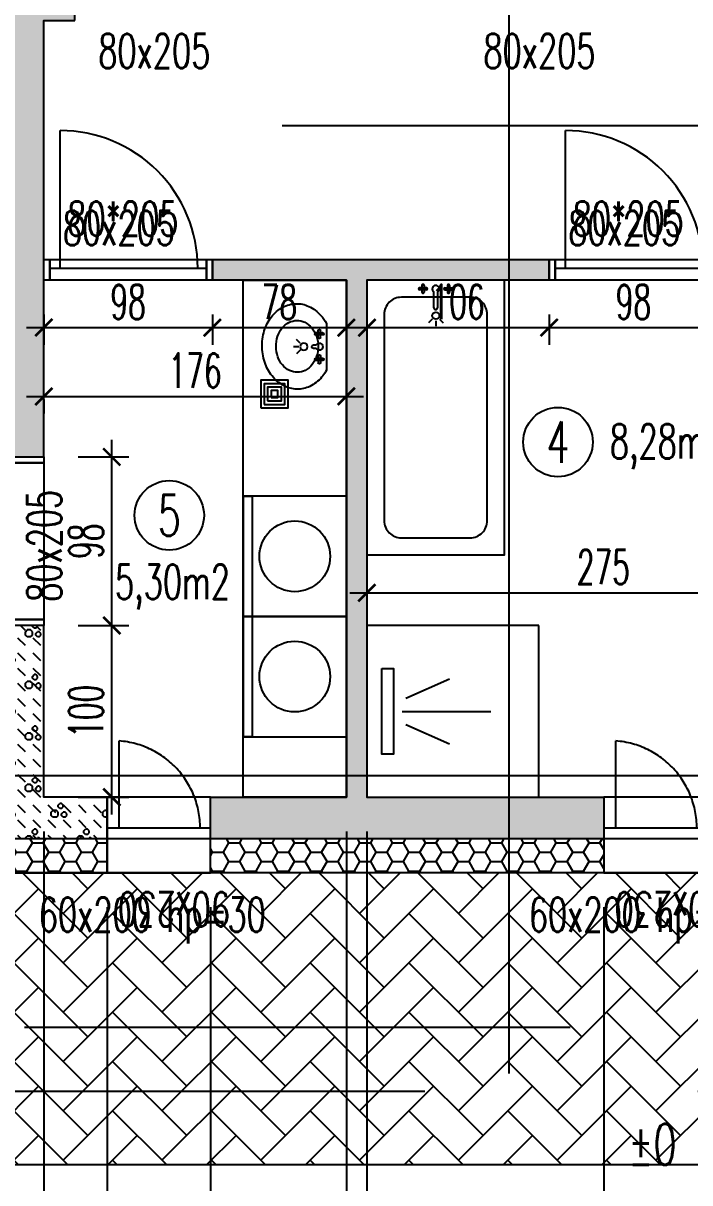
# Model space of a CAD drawing. Header units: millimetres. Extents: x -24587 to 37983, y -70862 to 338.
# Drawn here: x 9920 to 10308, y -61008 to -60333 of the extents above; entities that cross this region are included whole.
import ezdxf
from ezdxf.enums import TextEntityAlignment as Align

# ---------------------------------------------------------------- set-up
doc = ezdxf.new("R2010")
doc.units = ezdxf.units.MM
doc.header["$LTSCALE"] = 50
doc.linetypes.add('DASHED2', pattern=[9.525, 6.35, -3.175])
doc.layers.get('Defpoints').update_dxf_attribs({"color": 251})
for name, color, linetype in [('6', 6, 'Continuous'), ('A-DRZWI_OKNA', 13, 'Continuous'), ('A-SCHODY', 140, 'Continuous'), ('A-URZADZENIA', 93, 'Continuous'), ('K-HATCH', 8, 'Continuous'), ('K-HATCH243', 243, 'Continuous'), ('K-POMOCNICZE', 9, 'DASHED2'), ('K-SCIANY', 2, 'Continuous'), ('K-TEXT 2.4mm', 71, 'Continuous'), ('K-TEXT 2mm', 254, 'Continuous'), ('K-WYMIARY', 1, 'Continuous')]:
    doc.layers.add(name, color=color, linetype=linetype)
doc.layers.add('__NIEDRUK__', color=54, linetype='Continuous', plot=False)
doc.styles.add('text 2.4mm', font='romans.shx', dxfattribs={"width": 0.65})
doc.styles.add('text 2mm', font='romans.shx', dxfattribs={"width": 0.65})
doc.styles.add('WYM1', font='romanszb.shx', dxfattribs={"width": 0.6})
doc.dimstyles.new('CM100', dxfattribs={"dimscale": 5, "dimtxt": 2, "dimasz": 1, "dimexe": 1, "dimexo": 2, "dimgap": 0.5, "dimtad": 1, "dimrnd": 0.5, "dimdsep": 46, "dimtxsty": 'WYM1', "dimblk": 'OBLIQUE', "dimcen": 0, "dimdle": 1, "dimclrd": 253, "dimclre": 251, "dimclrt": 30, "dimadec": 0, "dimazin": 0, "dimtfac": 1, "dimtix": 1, "dimtmove": 0, "dimatfit": 0, "dimfxl": 1, "dimtfillclr": 256, "dimtolj": 1, "dimarcsym": 0})
pattern_1 = [(90, (-4e-14, 1), (-30, 30), [1, -29]), (90, (-3, 1), (-30, 30), [1, -29]), (90, (-2, 6), (-30, 30), [1, -29]), (90, (-5, 6), (-30, 30), [1, -29]), (90, (-15, 16), (-30, 30), [1, -29]), (90, (-18, 16), (-30, 30), [1, -29]), (90, (-17, 21), (-30, 30), [1, -29]), (90, (-20, 21), (-30, 30), [1, -29]), (90, (-5, 1), (-30, 30), [2, -28]), (90, (-9, 1), (-30, 30), [2, -28]), (90, (-20, 16), (-30, 30), [2, -28]), (90, (-24, 16), (-30, 30), [2, -28]), (180, (-1, -4e-14), (-30, -30), [1, -29]), (180, (-1, 3), (-30, -30), [1, -29]), (180, (-3, 5), (-30, -30), [1, -29]), (180, (-3, 8), (-30, -30), [1, -29]), (180, (-16, 15), (-30, -30), [1, -29]), (180, (-16, 18), (-30, -30), [1, -29]), (180, (-18, 20), (-30, -30), [1, -29]), (180, (-18, 23), (-30, -30), [1, -29]), (180, (-6, -3e-13), (-30, -30), [2, -28]), (180, (-6, 4), (-30, -30), [2, -28]), (180, (-21, 15), (-30, -30), [2, -28]), (180, (-21, 19), (-30, -30), [2, -28]), (135, (-2, -8e-14), (-45, 15), [1.414214, -41.012193]), (135, (-8e-14, 2), (-45, 15), [1.414214, -41.012193]), (135, (-4, 5), (-45, 15), [1.414214, -41.012193]), (135, (-2, 7), (-45, 15), [1.414214, -41.012193]), (135, (-17, 15), (-45, 15), [1.414214, -41.012193]), (135, (-15, 17), (-45, 15), [1.414214, -41.012193]), (135, (-19, 20), (-45, 15), [1.414214, -41.012193]), (135, (-17, 22), (-45, 15), [1.414214, -41.012193]), (135, (-8, -3e-13), (-45, 15), [1.414214, -41.012193]), (135, (-5, 3), (-45, 15), [1.414214, -41.012193]), (135, (-23, 15), (-45, 15), [1.414214, -41.012193]), (135, (-20, 18), (-45, 15), [1.414214, -41.012193]), (45, (-1, -4e-14), (-3e-12, 60), [1.414214, -19.79899]), (45, (-3, 2), (-3e-12, 60), [1.414214, -19.79899]), (45, (-3, 5), (-3e-12, 60), [1.414214, -19.79899]), (45, (-5, 7), (-3e-12, 60), [1.414214, -19.79899]), (45, (-16, 15), (-3e-12, 60), [1.414214, -19.79899]), (45, (-18, 17), (-3e-12, 60), [1.414214, -19.79899]), (45, (-18, 20), (-3e-12, 60), [1.414214, -19.79899]), (45, (-20, 22), (-3e-12, 60), [1.414214, -19.79899]), (45, (-6, -3e-13), (-3e-12, 60), [1.414214, -19.79899]), (45, (-9, 3), (-3e-12, 60), [1.414214, -19.79899]), (45, (-21, 15), (-3e-12, 60), [1.414214, -19.79899]), (45, (-24, 18), (-3e-12, 60), [1.414214, -19.79899]), (135, (-5, 10), (-8.83883476, -4e-13), [6.25, -6.25])]
pattern_2 = [(0, (-7e-12, -52000), (9.525, 5.4992613), [6.35, -12.7]), (120, (-7e-12, -52000), (-9.525, 5.4992613), [6.35, -12.7]), (60, (-7e-12, -52000), (2e-08, 10.9985226), [-12.7, 6.35])]

# ---------------------------------------------------------------- blocks, each defined once
blk = doc.blocks.new('A$C5F21378C')
for points in [[(-12, 49.02), (0, 49.02), (0, 45.52), (-12, 45.52), (-12, 49.02)], [(-5, 45.52), (-5, 39.48)], [(-5, 39.48), (75, 39.48)], [(-5, 39.48), (-5, -40.52)], [(-12, -45.52), (0, -45.52), (0, -49.02), (-12, -49.02), (-12, -45.52)], [(-5, -40.52), (-5, -45.52)]]:
    blk.add_lwpolyline(points)
blk.add_lwpolyline([(-12, 45.52), (0, 45.52), (0, -45.52), (-12, -45.52)], close=True)
blk.add_arc((-5, 39.48), 80, 270, 0)
at = {"layer": '__NIEDRUK__', "style": 'WYM1', "width": 0.65}
blk.add_text('80*205', height=20, rotation=270, dxfattribs=at).set_placement((23.8, 3.04), align=Align.MIDDLE_CENTER)
blk = doc.blocks.new('A$C782A77E5')
for points in [[(-38.91, -6), (-38.91, 74)], [(-48.46, -25), (-48.46, -1), (-44.96, -1), (-44.96, -25), (-48.46, -25)], [(-44.96, -6), (-38.91, -6)], [(-38.91, -6), (41.09, -6)], [(41.09, -6), (46.09, -6)], [(46.09, -25), (46.09, -1), (49.59, -1), (49.59, -25), (46.09, -25)]]:
    blk.add_lwpolyline(points)
blk.add_lwpolyline([(-44.96, -25), (-44.96, -1), (46.09, -1), (46.09, -25)], close=True)
blk.add_arc((-38.91, -6), 80, 0, 90)
at = {"layer": '__NIEDRUK__', "style": 'WYM1', "width": 0.65}
blk.add_text('80*205', height=20, rotation=180, dxfattribs=at).set_placement((35.26, 28.32))
blk = doc.blocks.new('A$C1940da60')
blk.add_lwpolyline([(-23.11, 26), (-23.11, 76.8)])
for points in [[(-30, 44), (-30, 0), (30, 0), (30, 44)], [(-30, 26), (-30, 20), (30, 20), (30, 26)]]:
    blk.add_lwpolyline(points, close=True)
at = {"layer": 'K-POMOCNICZE', "color": 0}
blk.add_arc((-26.91, 26), 50.94, 0, 85.72877, dxfattribs=at)
at = {"layer": '__NIEDRUK__', "style": 'WYM1', "width": 0.65}
blk.add_text('90x230', height=20, rotation=180, dxfattribs=at).set_placement((41.39, -11.22))
blk = doc.blocks.new('A$C4A951D93')
for points in [[(0, 11.79), (0, 63.36)], [(0, 11.79), (0, 63.36)], [(-7.63, 13.92), (-18.91, 39.25)], [(-7.63, 13.92), (-18.91, 39.25)], [(7.63, 13.92), (18.91, 39.25)], [(7.63, 13.92), (18.91, 39.25)]]:
    blk.add_lwpolyline(points)
blk.add_lwpolyline([(-25, 0), (-25, 6.79), (25, 6.79), (25, 0)], close=True)
blk.add_lwpolyline([(-25, 0), (-25, 6.79), (25, 6.79), (25, 0)], close=True)
blk = doc.blocks.new('A$C1A2A3CAA')
for p, q in [((-19.84, 1.02), (-10.55, 1.02)), ((-10.55, -1.02), (-19.84, -1.02))]:
    blk.add_line(p, q)
blk.add_lwpolyline([(-26.73, -40), (133.27, -40), (133.27, 40), (-26.73, 40)], close=True)
blk.add_lwpolyline([(-6.73, -30), (113.27, -30, 0.414214), (123.27, -20), (123.27, 20, 0.414214), (113.27, 30), (-6.73, 30, 0.414214), (-16.73, 20), (-16.73, -20, 0.414214)], format="xyb", close=True)
for points in [[(-23.62, 8.04), (-19.64, 8.04)], [(-23.62, 6.8), (-19.64, 6.8)], [(-22.25, 5.43), (-22.25, 9.41)], [(-21.01, 5.43), (-21.01, 9.41)], [(-3.89, 2.11), (-1.76, 4.24)], [(-3.02, 0), (0, 0)], [(-22.25, -5.43), (-22.25, -9.41)], [(-21.01, -5.43), (-21.01, -9.41)], [(-3.89, -2.11), (-1.76, -4.24)], [(-23.62, -6.8), (-19.64, -6.8)], [(-23.62, -8.04), (-19.64, -8.04)]]:
    blk.add_lwpolyline(points)
blk.add_circle((-6, 0), 2.08)
for centre, radius, start, end in [((-23.62, 7.42), 0.622, 90, 270), ((-21.63, 9.41), 0.622, 0, 180), ((-19.64, 7.42), 0.622, 270, 90), ((-21.59, 0), 2.03, 30.2446, 329.6569), ((-21.63, 5.43), 0.622, 180, 0), ((-10.55, 0), 1.02, 270, 90), ((-21.63, -5.43), 0.622, 0, 180), ((-23.62, -7.42), 0.622, 90, 270), ((-21.63, -9.41), 0.622, 180, 0), ((-19.64, -7.42), 0.622, 270, 90)]:
    blk.add_arc(centre, radius, start, end)
blk = doc.blocks.new('A$C72086EB1')
for points in [[(-35, -30), (35, -30), (35, 30), (-35, 30)], [(-35, 30), (35, 30), (35, 24.85), (-35, 24.85)]]:
    blk.add_lwpolyline(points, close=True)
blk.add_circle((0, 0), 20.58)
blk = doc.blocks.new('A$C2EB34582')
for p, q in [((0, -13.66), (0, 13.66)), ((-5.87, 0.91), (-7.5, 0.91)), ((-7.5, -1.12), (-5.87, -1.12))]:
    blk.add_line(p, q)
at = {"linetype": 'Continuous'}
blk.add_lwpolyline([(0, 13.66, 0.037903), (-2.08, 16.85, 0.104469), (-8.72, 22.55, 0.117634), (-16.24, 24.6, 0.117634), (-23.87, 23.04, 0.104469), (-30.86, 17.78, 0.090016), (-35.47, 10.07, 0.08192), (-37.39, 0.39, 0.08192), (-36.1, -9.38, 0.090016), (-32, -17.38, 0.104469), (-25.36, -23.07, 0.117634), (-17.84, -25.12, 0.117634), (-10.21, -23.56, 0.104469), (-3.21, -18.3, 0.056259), (0, -13.66, 0.056259)], format="xyb", dxfattribs=at)
blk.add_lwpolyline([(-16.87, 14.82, 0.118283), (-21.44, 13.77, 0.104607), (-25.59, 10.5, 0.089718), (-28.27, 5.77, 0.081436), (-29.31, -0.12, 0.081436), (-28.4, -6.04, 0.089718), (-25.83, -10.83, 0.104607), (-21.76, -14.19, 0.118283), (-17.21, -15.34, 0.118283), (-12.63, -14.3, 0.104607), (-8.48, -11.02, 0.089718), (-5.81, -6.29, 0.081436), (-4.77, -0.4, 0.081436), (-5.67, 5.51, 0.089718), (-8.25, 10.3, 0.104607), (-12.32, 13.67, 0.118283)], format="xyb", close=True, dxfattribs=at)
for points in [[(-2.09, 7.93), (-6.07, 7.93)], [(-4.7, 5.32), (-4.7, 9.3)], [(-3.46, 5.32), (-3.46, 9.3)], [(-15.23, 2), (-17.37, 4.13)], [(-2.09, 6.69), (-6.07, 6.69)], [(-16.1, -0.11), (-19.12, -0.11)], [(-15.23, -2.22), (-17.37, -4.35)], [(-4.7, -5.54), (-4.7, -9.52)], [(-3.46, -5.54), (-3.46, -9.52)], [(-2.09, -6.91), (-6.07, -6.91)], [(-2.09, -8.15), (-6.07, -8.15)]]:
    blk.add_lwpolyline(points)
blk.add_circle((-13.12, -0.11), 2.08)
for centre, radius, start, end in [((-6.07, 7.31), 0.622, 90, 270), ((-4.08, 9.3), 0.622, 0, 180), ((-2.09, 7.31), 0.622, 270, 90), ((-7.5, -0.11), 1.02, 90, 270), ((-4.12, -0.11), 2.03, 210.3431, 149.7554), ((-4.08, 5.32), 0.622, 180, 0), ((-4.08, -5.54), 0.622, 0, 180), ((-6.07, -7.53), 0.622, 90, 270), ((-4.08, -9.52), 0.622, 180, 0), ((-2.09, -7.53), 0.622, 270, 90)]:
    blk.add_arc(centre, radius, start, end)
blk = doc.blocks.new('_ArchTick')
at = {"color": 0, "linetype": 'ByBlock', "const_width": 0.15}
blk.add_lwpolyline([(-0.5, -0.5), (0.5, 0.5)], dxfattribs=at)
blk = doc.blocks.new('*D90')
at = {"layer": 'Defpoints', "color": 0, "transparency": 16777216}
for p in [(10617.2, -60827.35), (9460.7, -60917.35), (10617.2, -61147.89)]:
    blk.add_point(p, dxfattribs=at)
at = {"layer": 'K-WYMIARY', "color": 251, "lineweight": -2, "transparency": 16777216}
for p, q in [((10617.2, -60847.35), (10617.2, -61157.89)), ((9460.7, -60937.35), (9460.7, -61157.89))]:
    blk.add_line(p, q, dxfattribs=at)
at = {"layer": 'K-WYMIARY', "color": 253, "lineweight": -2, "transparency": 16777216}
blk.add_line((9450.7, -61147.89), (10627.2, -61147.89), dxfattribs=at)
at = {"layer": 'K-WYMIARY', "color": 253, "lineweight": -2, "transparency": 16777216, "xscale": 10, "yscale": 10, "zscale": 10, "rotation": 180}
blk.add_blockref('_ArchTick', (9460.7, -61147.89), dxfattribs=at)
at = {"layer": 'K-WYMIARY', "color": 253, "lineweight": -2, "transparency": 16777216, "xscale": 10, "yscale": 10, "zscale": 10}
blk.add_blockref('_ArchTick', (10617.2, -61147.89), dxfattribs=at)
at = {"layer": 'K-WYMIARY', "color": 30, "transparency": 16777216, "insert": (10038.95, -61132.89), "char_height": 20, "attachment_point": 5, "style": 'WYM1'}
blk.add_mtext('\\A1;1156.5', dxfattribs=at)
blk = doc.blocks.new('*D95')
at = {"layer": 'Defpoints', "color": 0, "transparency": 16777216}
for p in [(9745.89, -60827.35), (9968.63, -60827.35), (9968.63, -61107.89)]:
    blk.add_point(p, dxfattribs=at)
at = {"layer": 'K-WYMIARY', "color": 251, "lineweight": -2, "transparency": 16777216}
for p, q in [((9745.89, -60847.35), (9745.89, -61117.89)), ((9968.63, -60847.35), (9968.63, -61117.89))]:
    blk.add_line(p, q, dxfattribs=at)
at = {"layer": 'K-WYMIARY', "color": 253, "lineweight": -2, "transparency": 16777216}
blk.add_line((9735.89, -61107.89), (9978.63, -61107.89), dxfattribs=at)
at = {"layer": 'K-WYMIARY', "color": 253, "lineweight": -2, "transparency": 16777216, "xscale": 10, "yscale": 10, "zscale": 10, "rotation": 180}
blk.add_blockref('_ArchTick', (9745.89, -61107.89), dxfattribs=at)
at = {"layer": 'K-WYMIARY', "color": 253, "lineweight": -2, "transparency": 16777216, "xscale": 10, "yscale": 10, "zscale": 10}
blk.add_blockref('_ArchTick', (9968.63, -61107.89), dxfattribs=at)
at = {"layer": 'K-WYMIARY', "color": 30, "transparency": 16777216, "insert": (9857.26, -61092.89), "char_height": 20, "attachment_point": 5, "style": 'WYM1'}
blk.add_mtext('\\A1;222.5', dxfattribs=at)
blk = doc.blocks.new('*D96')
at = {"layer": 'Defpoints', "color": 0, "transparency": 16777216}
for p in [(9968.63, -60827.35), (10028.63, -60827.35), (10028.63, -61107.89)]:
    blk.add_point(p, dxfattribs=at)
at = {"layer": 'K-WYMIARY', "color": 251, "lineweight": -2, "transparency": 16777216}
for p, q in [((9968.63, -60847.35), (9968.63, -61117.89)), ((10028.63, -60847.35), (10028.63, -61117.89))]:
    blk.add_line(p, q, dxfattribs=at)
at = {"layer": 'K-WYMIARY', "color": 253, "lineweight": -2, "transparency": 16777216}
blk.add_line((9958.63, -61107.89), (10038.63, -61107.89), dxfattribs=at)
at = {"layer": 'K-WYMIARY', "color": 253, "lineweight": -2, "transparency": 16777216, "xscale": 10, "yscale": 10, "zscale": 10, "rotation": 180}
blk.add_blockref('_ArchTick', (9968.63, -61107.89), dxfattribs=at)
at = {"layer": 'K-WYMIARY', "color": 253, "lineweight": -2, "transparency": 16777216, "xscale": 10, "yscale": 10, "zscale": 10}
blk.add_blockref('_ArchTick', (10028.63, -61107.89), dxfattribs=at)
at = {"layer": 'K-WYMIARY', "color": 30, "transparency": 16777216, "insert": (9998.63, -61092.89), "char_height": 20, "attachment_point": 5, "style": 'WYM1'}
blk.add_mtext('\\A1;60', dxfattribs=at)
blk = doc.blocks.new('*D97')
at = {"layer": 'Defpoints', "color": 0, "transparency": 16777216}
for p in [(10028.63, -60827.35), (10257.57, -60827.35), (10257.57, -61107.89)]:
    blk.add_point(p, dxfattribs=at)
at = {"layer": 'K-WYMIARY', "color": 251, "lineweight": -2, "transparency": 16777216}
for p, q in [((10028.63, -60847.35), (10028.63, -61117.89)), ((10257.57, -60847.35), (10257.57, -61117.89))]:
    blk.add_line(p, q, dxfattribs=at)
at = {"layer": 'K-WYMIARY', "color": 253, "lineweight": -2, "transparency": 16777216}
blk.add_line((10018.63, -61107.89), (10267.57, -61107.89), dxfattribs=at)
at = {"layer": 'K-WYMIARY', "color": 253, "lineweight": -2, "transparency": 16777216, "xscale": 10, "yscale": 10, "zscale": 10, "rotation": 180}
blk.add_blockref('_ArchTick', (10028.63, -61107.89), dxfattribs=at)
at = {"layer": 'K-WYMIARY', "color": 253, "lineweight": -2, "transparency": 16777216, "xscale": 10, "yscale": 10, "zscale": 10}
blk.add_blockref('_ArchTick', (10257.57, -61107.89), dxfattribs=at)
at = {"layer": 'K-WYMIARY', "color": 30, "transparency": 16777216, "insert": (10143.1, -61092.89), "char_height": 20, "attachment_point": 5, "style": 'WYM1'}
blk.add_mtext('\\A1;229', dxfattribs=at)
blk = doc.blocks.new('*D98')
at = {"layer": 'Defpoints', "color": 0, "transparency": 16777216}
for p in [(10257.57, -60827.35), (10317.57, -60827.35), (10317.57, -61107.89)]:
    blk.add_point(p, dxfattribs=at)
at = {"layer": 'K-WYMIARY', "color": 251, "lineweight": -2, "transparency": 16777216}
for p, q in [((10257.57, -60847.35), (10257.57, -61117.89)), ((10317.57, -60847.35), (10317.57, -61117.89))]:
    blk.add_line(p, q, dxfattribs=at)
at = {"layer": 'K-WYMIARY', "color": 253, "lineweight": -2, "transparency": 16777216}
blk.add_line((10247.57, -61107.89), (10327.57, -61107.89), dxfattribs=at)
at = {"layer": 'K-WYMIARY', "color": 253, "lineweight": -2, "transparency": 16777216, "xscale": 10, "yscale": 10, "zscale": 10, "rotation": 180}
blk.add_blockref('_ArchTick', (10257.57, -61107.89), dxfattribs=at)
at = {"layer": 'K-WYMIARY', "color": 253, "lineweight": -2, "transparency": 16777216, "xscale": 10, "yscale": 10, "zscale": 10}
blk.add_blockref('_ArchTick', (10317.57, -61107.89), dxfattribs=at)
at = {"layer": 'K-WYMIARY', "color": 30, "transparency": 16777216, "insert": (10287.57, -61092.89), "char_height": 20, "attachment_point": 5, "style": 'WYM1'}
blk.add_mtext('\\A1;60', dxfattribs=at)
blk = doc.blocks.new('*D115')
at = {"layer": 'Defpoints', "color": 0, "transparency": 16777216}
for p in [(10107.7, -60470.35), (9931.7, -60531.94), (10107.7, -60550.03)]:
    blk.add_point(p, dxfattribs=at)
at = {"layer": 'K-WYMIARY', "color": 251, "lineweight": -2, "transparency": 16777216}
for p, q in [((10107.7, -60490.35), (10107.7, -60560.03)), ((9931.7, -60551.94), (9931.7, -60560.03))]:
    blk.add_line(p, q, dxfattribs=at)
at = {"layer": 'K-WYMIARY', "color": 253, "lineweight": -2, "transparency": 16777216}
blk.add_line((9921.7, -60550.03), (10117.7, -60550.03), dxfattribs=at)
at = {"layer": 'K-WYMIARY', "color": 253, "lineweight": -2, "transparency": 16777216, "xscale": 10, "yscale": 10, "zscale": 10, "rotation": 180}
blk.add_blockref('_ArchTick', (9931.7, -60550.03), dxfattribs=at)
at = {"layer": 'K-WYMIARY', "color": 253, "lineweight": -2, "transparency": 16777216, "xscale": 10, "yscale": 10, "zscale": 10}
blk.add_blockref('_ArchTick', (10107.7, -60550.03), dxfattribs=at)
at = {"layer": 'K-WYMIARY', "color": 30, "transparency": 16777216, "insert": (10019.7, -60535.03), "char_height": 20, "attachment_point": 5, "style": 'WYM1'}
blk.add_mtext('\\A1;176', dxfattribs=at)
blk = doc.blocks.new('*D116')
at = {"layer": 'Defpoints', "color": 0, "transparency": 16777216}
for p in [(10119.7, -60664.37), (10394.7, -60664.37), (10394.7, -60664.37)]:
    blk.add_point(p, dxfattribs=at)
at = {"layer": 'K-WYMIARY', "color": 251, "lineweight": -2, "transparency": 16777216}
for p, q in [((10119.7, -60644.37), (10119.7, -60654.37)), ((10394.7, -60644.37), (10394.7, -60654.37))]:
    blk.add_line(p, q, dxfattribs=at)
at = {"layer": 'K-WYMIARY', "color": 253, "lineweight": -2, "transparency": 16777216}
blk.add_line((10109.7, -60664.37), (10404.7, -60664.37), dxfattribs=at)
at = {"layer": 'K-WYMIARY', "color": 253, "lineweight": -2, "transparency": 16777216, "xscale": 10, "yscale": 10, "zscale": 10, "rotation": 180}
blk.add_blockref('_ArchTick', (10119.7, -60664.37), dxfattribs=at)
at = {"layer": 'K-WYMIARY', "color": 253, "lineweight": -2, "transparency": 16777216, "xscale": 10, "yscale": 10, "zscale": 10}
blk.add_blockref('_ArchTick', (10394.7, -60664.37), dxfattribs=at)
at = {"layer": 'K-WYMIARY', "color": 30, "transparency": 16777216, "insert": (10257.2, -60649.37), "char_height": 20, "attachment_point": 5, "style": 'WYM1'}
blk.add_mtext('\\A1;275', dxfattribs=at)
blk = doc.blocks.new('*D118')
at = {"layer": 'Defpoints', "color": 0, "transparency": 16777216}
for p in [(9931.7, -60783.35), (9968.63, -60827.35), (9931.7, -61067.89)]:
    blk.add_point(p, dxfattribs=at)
at = {"layer": 'K-WYMIARY', "color": 251, "lineweight": -2, "transparency": 16777216}
for p, q in [((9931.7, -60803.35), (9931.7, -61077.89)), ((9968.63, -60847.35), (9968.63, -61077.89))]:
    blk.add_line(p, q, dxfattribs=at)
at = {"layer": 'K-WYMIARY', "color": 253, "lineweight": -2, "transparency": 16777216}
blk.add_line((9978.63, -61067.89), (9921.7, -61067.89), dxfattribs=at)
at = {"layer": 'K-WYMIARY', "color": 253, "lineweight": -2, "transparency": 16777216, "xscale": 10, "yscale": 10, "zscale": 10, "rotation": 180}
blk.add_blockref('_ArchTick', (9931.7, -61067.89), dxfattribs=at)
at = {"layer": 'K-WYMIARY', "color": 253, "lineweight": -2, "transparency": 16777216, "xscale": 10, "yscale": 10, "zscale": 10}
blk.add_blockref('_ArchTick', (9968.63, -61067.89), dxfattribs=at)
at = {"layer": 'K-WYMIARY', "color": 30, "transparency": 16777216, "insert": (9950.16, -61052.89), "char_height": 20, "attachment_point": 5, "style": 'WYM1'}
blk.add_mtext('\\A1;37', dxfattribs=at)
blk = doc.blocks.new('*D119')
at = {"layer": 'Defpoints', "color": 0, "transparency": 16777216}
for p in [(9907.7, -60783.35), (9931.7, -60783.35), (9907.7, -61067.89)]:
    blk.add_point(p, dxfattribs=at)
at = {"layer": 'K-WYMIARY', "color": 251, "lineweight": -2, "transparency": 16777216}
for p, q in [((9907.7, -60803.35), (9907.7, -61077.89)), ((9931.7, -60803.35), (9931.7, -61077.89))]:
    blk.add_line(p, q, dxfattribs=at)
at = {"layer": 'K-WYMIARY', "color": 253, "lineweight": -2, "transparency": 16777216}
for p, q in [((9907.7, -61067.89), (9897.7, -61067.89)), ((9931.7, -61067.89), (9907.7, -61067.89)), ((9931.7, -61067.89), (9941.7, -61067.89))]:
    blk.add_line(p, q, dxfattribs=at)
at = {"layer": 'K-WYMIARY', "color": 253, "lineweight": -2, "transparency": 16777216, "xscale": 10, "yscale": 10, "zscale": 10}
blk.add_blockref('_ArchTick', (9907.7, -61067.89), dxfattribs=at)
at = {"layer": 'K-WYMIARY', "color": 253, "lineweight": -2, "transparency": 16777216, "xscale": 10, "yscale": 10, "zscale": 10, "rotation": 180}
blk.add_blockref('_ArchTick', (9931.7, -61067.89), dxfattribs=at)
at = {"layer": 'K-WYMIARY', "color": 30, "transparency": 16777216, "insert": (9919.7, -61052.89), "char_height": 20, "attachment_point": 5, "style": 'WYM1'}
blk.add_mtext('\\A1;24', dxfattribs=at)
blk = doc.blocks.new('*D121')
at = {"layer": 'Defpoints', "color": 0, "transparency": 16777216}
for p in [(10107.7, -60783.35), (10028.63, -60827.35), (10107.7, -61067.89)]:
    blk.add_point(p, dxfattribs=at)
at = {"layer": 'K-WYMIARY', "color": 251, "lineweight": -2, "transparency": 16777216}
for p, q in [((10107.7, -60803.35), (10107.7, -61077.89)), ((10028.63, -60847.35), (10028.63, -61077.89))]:
    blk.add_line(p, q, dxfattribs=at)
at = {"layer": 'K-WYMIARY', "color": 253, "lineweight": -2, "transparency": 16777216}
blk.add_line((10018.63, -61067.89), (10117.7, -61067.89), dxfattribs=at)
at = {"layer": 'K-WYMIARY', "color": 253, "lineweight": -2, "transparency": 16777216, "xscale": 10, "yscale": 10, "zscale": 10, "rotation": 180}
blk.add_blockref('_ArchTick', (10028.63, -61067.89), dxfattribs=at)
at = {"layer": 'K-WYMIARY', "color": 253, "lineweight": -2, "transparency": 16777216, "xscale": 10, "yscale": 10, "zscale": 10}
blk.add_blockref('_ArchTick', (10107.7, -61067.89), dxfattribs=at)
at = {"layer": 'K-WYMIARY', "color": 30, "transparency": 16777216, "insert": (10068.16, -61052.89), "char_height": 20, "attachment_point": 5, "style": 'WYM1'}
blk.add_mtext('\\A1;79', dxfattribs=at)
blk = doc.blocks.new('*D122')
at = {"layer": 'Defpoints', "color": 0, "transparency": 16777216}
for p in [(10107.7, -60783.35), (10119.7, -60783.35), (10119.7, -61067.89)]:
    blk.add_point(p, dxfattribs=at)
at = {"layer": 'K-WYMIARY', "color": 251, "lineweight": -2, "transparency": 16777216}
for p, q in [((10107.7, -60803.35), (10107.7, -61077.89)), ((10119.7, -60803.35), (10119.7, -61077.89))]:
    blk.add_line(p, q, dxfattribs=at)
at = {"layer": 'K-WYMIARY', "color": 253, "lineweight": -2, "transparency": 16777216}
for p, q in [((10107.7, -61067.89), (10097.7, -61067.89)), ((10107.7, -61067.89), (10119.7, -61067.89)), ((10119.7, -61067.89), (10129.7, -61067.89))]:
    blk.add_line(p, q, dxfattribs=at)
at = {"layer": 'K-WYMIARY', "color": 253, "lineweight": -2, "transparency": 16777216, "xscale": 10, "yscale": 10, "zscale": 10}
blk.add_blockref('_ArchTick', (10107.7, -61067.89), dxfattribs=at)
at = {"layer": 'K-WYMIARY', "color": 253, "lineweight": -2, "transparency": 16777216, "xscale": 10, "yscale": 10, "zscale": 10, "rotation": 180}
blk.add_blockref('_ArchTick', (10119.7, -61067.89), dxfattribs=at)
at = {"layer": 'K-WYMIARY', "color": 30, "transparency": 16777216, "insert": (10113.7, -61052.89), "char_height": 20, "attachment_point": 5, "style": 'WYM1'}
blk.add_mtext('\\A1;12', dxfattribs=at)
blk = doc.blocks.new('*D123')
at = {"layer": 'Defpoints', "color": 0, "transparency": 16777216}
for p in [(10119.7, -60783.35), (10257.57, -60827.35), (10257.57, -61067.89)]:
    blk.add_point(p, dxfattribs=at)
at = {"layer": 'K-WYMIARY', "color": 251, "lineweight": -2, "transparency": 16777216}
for p, q in [((10119.7, -60803.35), (10119.7, -61077.89)), ((10257.57, -60847.35), (10257.57, -61077.89))]:
    blk.add_line(p, q, dxfattribs=at)
at = {"layer": 'K-WYMIARY', "color": 253, "lineweight": -2, "transparency": 16777216}
blk.add_line((10109.7, -61067.89), (10267.57, -61067.89), dxfattribs=at)
at = {"layer": 'K-WYMIARY', "color": 253, "lineweight": -2, "transparency": 16777216, "xscale": 10, "yscale": 10, "zscale": 10, "rotation": 180}
blk.add_blockref('_ArchTick', (10119.7, -61067.89), dxfattribs=at)
at = {"layer": 'K-WYMIARY', "color": 253, "lineweight": -2, "transparency": 16777216, "xscale": 10, "yscale": 10, "zscale": 10}
blk.add_blockref('_ArchTick', (10257.57, -61067.89), dxfattribs=at)
at = {"layer": 'K-WYMIARY', "color": 30, "transparency": 16777216, "insert": (10188.63, -61052.89), "char_height": 20, "attachment_point": 5, "style": 'WYM1'}
blk.add_mtext('\\A1;138', dxfattribs=at)
blk = doc.blocks.new('A$C11cd791a')
for points in [[(-8, -8), (8, -8), (8, 8), (-8, 8)], [(-6, -6), (6, -6), (6, 6), (-6, 6)], [(-4, -4), (4, -4), (4, 4), (-4, 4)], [(-2, -2), (2, -2), (2, 2), (-2, 2)]]:
    blk.add_lwpolyline(points, close=True)
blk = doc.blocks.new('*D241')
at = {"layer": 'Defpoints', "color": 0, "transparency": 16777216}
for p in [(9931.7, -60683.35), (9971.25, -60683.35), (9931.7, -60783.35)]:
    blk.add_point(p, dxfattribs=at)
at = {"layer": 'K-WYMIARY', "color": 253, "lineweight": -2, "transparency": 16777216}
blk.add_line((9971.25, -60793.35), (9971.25, -60673.35), dxfattribs=at)
at = {"layer": 'K-WYMIARY', "color": 251, "lineweight": -2, "transparency": 16777216}
for p, q in [((9951.7, -60683.35), (9981.25, -60683.35)), ((9951.7, -60783.35), (9981.25, -60783.35))]:
    blk.add_line(p, q, dxfattribs=at)
at = {"layer": 'K-WYMIARY', "color": 253, "lineweight": -2, "transparency": 16777216, "xscale": 10, "yscale": 10, "zscale": 10}
for p, rotation in [((9971.25, -60683.35), 89.99999999999994), ((9971.25, -60783.35), 269.9999999999999)]:
    blk.add_blockref('_ArchTick', p, dxfattribs=dict(at, rotation=rotation))
at = {"layer": 'K-WYMIARY', "color": 30, "transparency": 16777216, "insert": (9956.25, -60733.35), "char_height": 20, "attachment_point": 5, "rotation": 90, "style": 'WYM1'}
blk.add_mtext('\\A1;100', dxfattribs=at)
blk = doc.blocks.new('*D256')
at = {"layer": 'Defpoints', "color": 0, "transparency": 16777216}
for p in [(10029.75, -60482.35), (10107.7, -60484.48), (10107.7, -60510.03)]:
    blk.add_point(p, dxfattribs=at)
at = {"layer": 'K-WYMIARY', "color": 251, "lineweight": -2, "transparency": 16777216}
for p, q in [((10029.75, -60502.35), (10029.75, -60520.03)), ((10107.7, -60504.48), (10107.7, -60520.03))]:
    blk.add_line(p, q, dxfattribs=at)
at = {"layer": 'K-WYMIARY', "color": 253, "lineweight": -2, "transparency": 16777216}
blk.add_line((10019.75, -60510.03), (10117.7, -60510.03), dxfattribs=at)
at = {"layer": 'K-WYMIARY', "color": 253, "lineweight": -2, "transparency": 16777216, "xscale": 10, "yscale": 10, "zscale": 10, "rotation": 180}
blk.add_blockref('_ArchTick', (10029.75, -60510.03), dxfattribs=at)
at = {"layer": 'K-WYMIARY', "color": 253, "lineweight": -2, "transparency": 16777216, "xscale": 10, "yscale": 10, "zscale": 10}
blk.add_blockref('_ArchTick', (10107.7, -60510.03), dxfattribs=at)
at = {"layer": 'K-WYMIARY', "color": 30, "transparency": 16777216, "insert": (10068.72, -60495.03), "char_height": 20, "attachment_point": 5, "style": 'WYM1'}
blk.add_mtext('\\A1;78', dxfattribs=at)
blk = doc.blocks.new('*D257')
at = {"layer": 'Defpoints', "color": 0, "transparency": 16777216}
for p in [(10119.7, -60482.35), (10225.7, -60482.35), (10225.7, -60510.03)]:
    blk.add_point(p, dxfattribs=at)
at = {"layer": 'K-WYMIARY', "color": 251, "lineweight": -2, "transparency": 16777216}
for p, q in [((10119.7, -60502.35), (10119.7, -60520.03)), ((10225.7, -60502.35), (10225.7, -60520.03))]:
    blk.add_line(p, q, dxfattribs=at)
at = {"layer": 'K-WYMIARY', "color": 253, "lineweight": -2, "transparency": 16777216}
blk.add_line((10109.7, -60510.03), (10235.7, -60510.03), dxfattribs=at)
at = {"layer": 'K-WYMIARY', "color": 253, "lineweight": -2, "transparency": 16777216, "xscale": 10, "yscale": 10, "zscale": 10, "rotation": 180}
blk.add_blockref('_ArchTick', (10119.7, -60510.03), dxfattribs=at)
at = {"layer": 'K-WYMIARY', "color": 253, "lineweight": -2, "transparency": 16777216, "xscale": 10, "yscale": 10, "zscale": 10}
blk.add_blockref('_ArchTick', (10225.7, -60510.03), dxfattribs=at)
at = {"layer": 'K-WYMIARY', "color": 30, "transparency": 16777216, "insert": (10172.7, -60495.03), "char_height": 20, "attachment_point": 5, "style": 'WYM1'}
blk.add_mtext('\\A1;106', dxfattribs=at)
blk = doc.blocks.new('*D258')
at = {"layer": 'Defpoints', "color": 0, "transparency": 16777216}
for p in [(10225.7, -60482.35), (10323.75, -60482.35), (10323.75, -60510.03)]:
    blk.add_point(p, dxfattribs=at)
at = {"layer": 'K-WYMIARY', "color": 251, "lineweight": -2, "transparency": 16777216}
for p, q in [((10225.7, -60502.35), (10225.7, -60520.03)), ((10323.75, -60502.35), (10323.75, -60520.03))]:
    blk.add_line(p, q, dxfattribs=at)
at = {"layer": 'K-WYMIARY', "color": 253, "lineweight": -2, "transparency": 16777216}
blk.add_line((10215.7, -60510.03), (10333.75, -60510.03), dxfattribs=at)
at = {"layer": 'K-WYMIARY', "color": 253, "lineweight": -2, "transparency": 16777216, "xscale": 10, "yscale": 10, "zscale": 10, "rotation": 180}
blk.add_blockref('_ArchTick', (10225.7, -60510.03), dxfattribs=at)
at = {"layer": 'K-WYMIARY', "color": 253, "lineweight": -2, "transparency": 16777216, "xscale": 10, "yscale": 10, "zscale": 10}
blk.add_blockref('_ArchTick', (10323.75, -60510.03), dxfattribs=at)
at = {"layer": 'K-WYMIARY', "color": 30, "transparency": 16777216, "insert": (10274.72, -60495.03), "char_height": 20, "attachment_point": 5, "style": 'WYM1'}
blk.add_mtext('\\A1;98', dxfattribs=at)
blk = doc.blocks.new('*D261')
at = {"layer": 'Defpoints', "color": 0, "transparency": 16777216}
for p in [(9931.7, -60482.35), (10029.75, -60482.35), (10029.75, -60510.03)]:
    blk.add_point(p, dxfattribs=at)
at = {"layer": 'K-WYMIARY', "color": 251, "lineweight": -2, "transparency": 16777216}
for p, q in [((9931.7, -60502.35), (9931.7, -60520.03)), ((10029.75, -60502.35), (10029.75, -60520.03))]:
    blk.add_line(p, q, dxfattribs=at)
at = {"layer": 'K-WYMIARY', "color": 253, "lineweight": -2, "transparency": 16777216}
blk.add_line((9921.7, -60510.03), (10039.75, -60510.03), dxfattribs=at)
at = {"layer": 'K-WYMIARY', "color": 253, "lineweight": -2, "transparency": 16777216, "xscale": 10, "yscale": 10, "zscale": 10, "rotation": 180}
blk.add_blockref('_ArchTick', (9931.7, -60510.03), dxfattribs=at)
at = {"layer": 'K-WYMIARY', "color": 253, "lineweight": -2, "transparency": 16777216, "xscale": 10, "yscale": 10, "zscale": 10}
blk.add_blockref('_ArchTick', (10029.75, -60510.03), dxfattribs=at)
at = {"layer": 'K-WYMIARY', "color": 30, "transparency": 16777216, "insert": (9980.72, -60495.03), "char_height": 20, "attachment_point": 5, "style": 'WYM1'}
blk.add_mtext('\\A1;98', dxfattribs=at)
blk = doc.blocks.new('*D267')
at = {"layer": 'Defpoints', "color": 0, "transparency": 16777216}
for p in [(9931.7, -60585.3), (9971.25, -60585.3), (9931.7, -60683.35)]:
    blk.add_point(p, dxfattribs=at)
at = {"layer": 'K-WYMIARY', "color": 253, "lineweight": -2, "transparency": 16777216}
blk.add_line((9971.25, -60693.35), (9971.25, -60575.3), dxfattribs=at)
at = {"layer": 'K-WYMIARY', "color": 251, "lineweight": -2, "transparency": 16777216}
for p, q in [((9951.7, -60585.3), (9981.25, -60585.3)), ((9951.7, -60683.35), (9981.25, -60683.35))]:
    blk.add_line(p, q, dxfattribs=at)
at = {"layer": 'K-WYMIARY', "color": 253, "lineweight": -2, "transparency": 16777216, "xscale": 10, "yscale": 10, "zscale": 10}
for p, rotation in [((9971.25, -60585.3), 89.99999999999994), ((9971.25, -60683.35), 269.9999999999999)]:
    blk.add_blockref('_ArchTick', p, dxfattribs=dict(at, rotation=rotation))
at = {"layer": 'K-WYMIARY', "color": 30, "transparency": 16777216, "insert": (9956.25, -60634.32), "char_height": 20, "attachment_point": 5, "rotation": 90, "style": 'WYM1'}
blk.add_mtext('\\A1;98', dxfattribs=at)

msp = doc.modelspace()

# ---------------------------------------------------------------- hatches: boundary and pattern name
at = {"layer": 'K-HATCH'}
h = msp.add_hatch(dxfattribs=at)
h.set_pattern_fill('GAZOBET', color=256, angle=90, style=0, pattern_type=2)
h.set_pattern_definition(pattern_1)
h.paths.add_polyline_path([(9436.7, -59907.349), (9436.7, -60304.349), (9436.7, -60495.223), (9460.7, -60495.223), (9460.7, -60331.349), (9907.7, -60331.349), (9907.7, -60585.299), (9931.7, -60585.299), (9931.7, -60331.349), (9949.65, -60331.349), (9949.65, -60307.349), (9460.7, -60307.349), (9460.7, -59931.349), (9561.412, -59931.349), (9561.412, -59907.349)])
h = msp.add_hatch(dxfattribs=at)
h.set_pattern_fill('GAZOBET', color=256, angle=90, style=0, pattern_type=2)
h.set_pattern_definition(pattern_1)
h.paths.add_polyline_path([(10119.7, -60783.349), (10119.7, -60482.349), (10225.7, -60482.349), (10225.7, -60470.349), (10029.75, -60470.349), (10029.75, -60482.349), (10107.7, -60482.349), (10107.7, -60783.349), (10028.63, -60783.349), (10028.63, -60807.349), (10257.568, -60807.349), (10257.568, -60783.349)])
h = msp.add_hatch(dxfattribs=at)
h.set_pattern_fill('GAZOBET', color=256, angle=90, style=0, pattern_type=2)
h.set_pattern_definition(pattern_1)
h.paths.add_polyline_path([(9745.89, -60783.349), (9745.89, -60807.349), (9968.63, -60807.349), (9968.63, -60783.349), (9931.7, -60783.349), (9931.7, -60683.349), (9907.7, -60683.349), (9907.7, -60783.349)])
h = msp.add_hatch(dxfattribs=at)
h.set_pattern_fill('HONEY', color=256, scale=2)
h.set_pattern_definition(pattern_2)
h.paths.add_polyline_path([(9968.63, -60827.349), (9968.63, -60807.349), (9745.89, -60807.349), (9745.89, -60827.349)])
h = msp.add_hatch(dxfattribs=at)
h.set_pattern_fill('HONEY', color=256, scale=2)
h.set_pattern_definition(pattern_2)
h.paths.add_polyline_path([(10028.63, -60807.349), (10028.63, -60827.349), (10257.568, -60827.349), (10257.568, -60807.349)])
at = {"layer": 'K-HATCH243'}
h = msp.add_hatch(dxfattribs=at)
h.set_pattern_fill('AR-HBONE', color=256, scale=0.2)
h.set_pattern_definition([(45, (-7e-12, -52000), (0, 28.73682), [60.96, -20.32]), (135, (14.368, -51985.632), (3e-15, 28.73682), [60.96, -20.32])])
h.paths.add_polyline_path([(11746.7, -60997.349), (11746.7, -59787.349), (9336.7, -59787.349), (9336.7, -60997.349)])
h.paths.add_polyline_path([(9460.7, -60827.349), (9460.7, -60917.349), (9416.7, -60917.349), (9416.7, -59867.349), (9460.7, -59867.349), (9460.7, -59887.349), (11622.7, -59887.349), (11622.7, -59867.349), (11666.7, -59867.349), (11666.7, -60917.349), (11622.7, -60917.349), (11622.7, -60897.349), (11031.7, -60897.349), (11031.7, -60957.349), (10557.2, -60957.349), (10557.2, -60827.349)], flags=16)
h.paths.add_polyline_path([(9859.7, -60695.324), (9859.7, -60565.324), (9883.7, -60565.324), (9907.7, -60565.324), (9907.7, -60695.324), (9883.7, -60695.324)], flags=0)
h.paths.add_polyline_path([(10557.2, -60827.349), (10587.2, -60827.349), (10617.2, -60827.349), (10617.2, -60757.349), (10971.7, -60757.349), (10971.7, -60897.349), (11001.7, -60897.349), (11031.7, -60897.349), (11031.7, -60957.349), (10557.2, -60957.349)], flags=16)

# ---------------------------------------------------------------- linework, layer by layer
at = {"layer": '6', "linetype": 'DASHED2', "ltscale": 2}
for points in [[(10142.503, -59317.837), (10075.602, -59356.589), (10202.216, -59356.589), (10202.216, -61331.097), (10075.602, -61331.097), (10142.503, -61369.849)], [(9079.045, -60332.636), (9117.796, -60265.735), (9117.796, -60392.349), (12054.255, -60392.349), (12054.255, -60265.735), (12093.006, -60332.636)]]:
    msp.add_lwpolyline(points, dxfattribs=at)
at = {"layer": '__NIEDRUK__'}
msp.add_lwpolyline([(9268.941, -60830.986), (9269.71, -60770.658), (11886.508, -60770.658)], dxfattribs=at)
at = {"layer": 'A-SCHODY'}
for points in [[(9336.7, -59787.349), (11746.7, -59787.349), (11746.7, -60997.349), (9336.7, -60997.349)], [(9416.7, -59867.349), (9460.7, -59867.349), (9460.7, -59887.349), (11622.7, -59887.349), (11622.7, -59867.349), (11666.7, -59867.349), (11666.7, -60917.349), (11622.7, -60917.349), (11622.7, -60897.349), (11031.7, -60897.349), (11031.7, -60957.349), (10557.2, -60957.349), (10557.2, -60827.349), (9460.7, -60827.349), (9460.7, -60917.349), (9416.7, -60917.349)]]:
    msp.add_lwpolyline(points, close=True, dxfattribs=at)
at = {"layer": 'A-URZADZENIA'}
for points in [[(10107.7, -60482.349), (10107.7, -60783.349), (10047.7, -60783.349), (10047.7, -60482.349)], [(10219.7, -60683.349), (10119.7, -60683.349), (10119.7, -60783.349), (10219.7, -60783.349)]]:
    msp.add_lwpolyline(points, close=True, dxfattribs=at)
at = {"layer": 'K-HATCH'}
for points in [[(9745.89, -60807.349), (9968.63, -60807.349)], [(10028.63, -60807.349), (10257.568, -60807.349)]]:
    msp.add_lwpolyline(points, dxfattribs=at)
at = {"layer": 'K-POMOCNICZE'}
for points in [[(9359.7, -60954.349), (11723.7, -60954.349), (11723.7, -59830.349), (9359.7, -59830.349)], [(9416.7, -59867.349), (11666.7, -59867.349), (11666.7, -60917.349), (9416.7, -60917.349)]]:
    msp.add_lwpolyline(points, close=True, dxfattribs=at)
at = {"layer": 'K-SCIANY'}
for points in [[(9949.65, -60331.349), (9949.65, -60307.349), (9460.7, -60307.349), (9460.7, -59931.349), (9561.412, -59931.349), (9561.412, -59887.349), (9460.7, -59887.349), (9460.7, -59867.349), (9416.7, -59867.349), (9416.7, -60495.223), (9460.7, -60495.223), (9460.7, -60331.349), (9907.7, -60331.349), (9907.7, -60585.299), (9931.7, -60585.299), (9931.7, -60331.349)], [(9968.63, -60783.349), (9931.7, -60783.349), (9931.7, -60683.349), (9907.7, -60683.349), (9907.7, -60783.349), (9745.89, -60783.349), (9745.89, -60827.349), (9968.63, -60827.349)]]:
    msp.add_lwpolyline(points, close=True, dxfattribs=at)
msp.add_lwpolyline([(10257.568, -60783.349), (10257.568, -60827.349), (10028.63, -60827.349), (10028.63, -60783.349), (10107.7, -60783.349), (10107.7, -60482.349), (10029.75, -60482.349), (10029.75, -60470.349), (10225.7, -60470.349), (10225.7, -60482.349), (10119.7, -60482.349), (10119.7, -60783.349), (10257.568, -60783.349)], dxfattribs=at)
at = {"layer": 'K-TEXT 2mm'}
for centre in [(10230.828, -60576.641, 0), (10004.695, -60619.263)]:
    msp.add_circle(centre, 20.206, dxfattribs=at)

# ---------------------------------------------------------------- block references
at = {"layer": '__NIEDRUK__'}
msp.add_blockref('A$C11cd791a', (10065.9, -60548.682), dxfattribs=at)
at = {"layer": 'A-DRZWI_OKNA'}
for name, p, rotation in [('A$C5F21378C', (9980.725, -60470.349), 90.00000000007196), ('A$C5F21378C', (10274.725, -60470.349), 90.00000000000018), ('A$C782A77E5', (9906.7, -60634.888), 90.00000000000018)]:
    msp.add_blockref(name, p, dxfattribs=dict(at, rotation=rotation))
for p in [(9998.63, -60827.349), (10287.568, -60827.349)]:
    msp.add_blockref('A$C1940da60', p, dxfattribs=at)
at = {"layer": 'A-URZADZENIA'}
for name, p, rotation in [('A$C1A2A3CAA', (10159.7, -60509.078), 270.0000000000767), ('A$C72086EB1', (10077.7, -60643.109), 90.00000000000018), ('A$C72086EB1', (10077.7, -60713.109), 90.00000000000018), ('A$C4A951D93', (10128.364, -60733.349), 270.0000000000003)]:
    msp.add_blockref(name, p, dxfattribs=dict(at, rotation=rotation))
at = {"layer": 'A-URZADZENIA', "xscale": -1, "rotation": 180}
msp.add_blockref('A$C2EB34582', (10096.083, -60521.216), dxfattribs=at)

# ---------------------------------------------------------------- texts
at = {"layer": '__NIEDRUK__', "style": 'text 2.4mm', "width": 0.65}
msp.add_text('±0', height=24, dxfattribs=at).set_placement((10271.674, -60997.349))
at = {"layer": 'K-TEXT 2.4mm', "style": 'text 2.4mm', "width": 0.65}
for s, p in [('4', (10230.828, -60576.641, 0)), ('5', (10004.695, -60619.263))]:
    msp.add_text(s, height=24, dxfattribs=at).set_placement(p, align=Align.MIDDLE_CENTER)
at = {"layer": 'K-TEXT 2mm', "style": 'text 2mm', "width": 0.65}
for s, p in [('80x205', (9963.379, -60359.08, 0)), ('80x205', (10187.452, -60359.08, 0)), ('80x205', (9942.747, -60462.049, 0)), ('80x205', (10236.747, -60462.049, 0)), ('8,28m2', (10260.985, -60586.232, 0)), ('5,30m2', (9973.136, -60667.959)), ('60x200 hp=30', (9928.791, -60861.701)), ('60x200 hp=30', (10213.883, -60861.701))]:
    msp.add_text(s, height=20, dxfattribs=at).set_placement(p)
msp.add_text('80x205', height=20, rotation=90, dxfattribs=at).set_placement((9941.957, -60669.62, 0))

# ---------------------------------------------------------------- dimensions: what is measured, and where the dimension line sits
at = {"layer": 'K-WYMIARY'}
for base, p1, p2, override, picture, middle in [((10107.7, -60550.025), (9931.7, -60531.936), (10107.7, -60470.349), {"dimscale": 10, "dimblk": 'ArchTick'}, '*D115', (10019.7, -60535.025)), ((10029.75, -60510.025), (9931.7, -60482.349), (10029.75, -60482.349), {"dimscale": 10, "dimblk": 'ArchTick', "dimtmove": 1}, '*D261', (9980.725, -60495.025)), ((10107.7, -60510.025), (10029.75, -60482.349), (10107.7, -60484.482), {"dimscale": 10, "dimblk": 'ArchTick', "dimtmove": 1}, '*D256', (10068.725, -60495.025)), ((10225.7, -60510.025), (10119.7, -60482.349), (10225.7, -60482.349), {"dimscale": 10, "dimblk": 'ArchTick'}, '*D257', (10172.7, -60495.025)), ((10323.75, -60510.025), (10225.7, -60482.349), (10323.75, -60482.349), {"dimscale": 10, "dimblk": 'ArchTick', "dimtmove": 1}, '*D258', (10274.725, -60495.025)), ((10394.7, -60664.373), (10119.7, -60664.373), (10394.7, -60664.373), {"dimscale": 10, "dimblk": 'ArchTick'}, '*D116', (10257.2, -60649.373)), ((9907.7, -61067.892), (9931.7, -60783.349), (9907.7, -60783.349), {"dimscale": 10, "dimblk": 'ArchTick'}, '*D119', (9919.7, -61052.892)), ((9931.7, -61067.892), (9968.63, -60827.349), (9931.7, -60783.349), {"dimscale": 10, "dimblk": 'ArchTick', "dimtmove": 1}, '*D118', (9950.165, -61052.892)), ((10107.7, -61067.892), (10028.63, -60827.349), (10107.7, -60783.349), {"dimscale": 10, "dimblk": 'ArchTick'}, '*D121', (10068.165, -61052.892)), ((10119.7, -61067.892), (10107.7, -60783.349), (10119.7, -60783.349), {"dimscale": 10, "dimblk": 'ArchTick', "dimtmove": 1}, '*D122', (10113.7, -61052.892)), ((10257.568, -61067.892), (10119.7, -60783.349), (10257.568, -60827.349), {"dimscale": 10, "dimblk": 'ArchTick', "dimtmove": 1}, '*D123', (10188.634, -61052.892)), ((10617.2, -61147.892), (9460.7, -60917.349), (10617.2, -60827.349), {"dimscale": 10, "dimblk": 'ArchTick'}, '*D90', (10038.95, -61132.892)), ((9968.63, -61107.892), (9745.89, -60827.349), (9968.63, -60827.349), {"dimscale": 10, "dimblk": 'ArchTick', "dimtmove": 1}, '*D95', (9857.26, -61092.892)), ((10028.63, -61107.892), (9968.63, -60827.349), (10028.63, -60827.349), {"dimscale": 10, "dimblk": 'ArchTick', "dimtmove": 1}, '*D96', (9998.63, -61092.892)), ((10257.568, -61107.892), (10028.63, -60827.349), (10257.568, -60827.349), {"dimscale": 10, "dimblk": 'ArchTick', "dimtmove": 1}, '*D97', (10143.099, -61092.892)), ((10317.568, -61107.892), (10257.568, -60827.349), (10317.568, -60827.349), {"dimscale": 10, "dimblk": 'ArchTick', "dimtmove": 1}, '*D98', (10287.568, -61092.892))]:
    dim = msp.add_linear_dim(base=base, p1=p1, p2=p2, dimstyle='CM100', override=override, dxfattribs=at)
    dim.commit()
    dim.dimension.update_dxf_attribs({"geometry": picture, "text_midpoint": middle})
for base, p1, p2, override, picture, middle in [((9971.25, -60585.299), (9931.7, -60683.349), (9931.7, -60585.299), {"dimscale": 10, "dimblk": 'ArchTick', "dimtmove": 1}, '*D267', (9956.25, -60634.324)), ((9971.25, -60683.349), (9931.7, -60783.349), (9931.7, -60683.349), {"dimscale": 10, "dimblk": 'ArchTick'}, '*D241', (9956.25, -60733.349))]:
    dim = msp.add_linear_dim(base=base, p1=p1, p2=p2, angle=90, dimstyle='CM100', override=override, dxfattribs=at)
    dim.commit()
    dim.dimension.update_dxf_attribs({"geometry": picture, "text_midpoint": middle})

doc.saveas('drawing.dxf')
